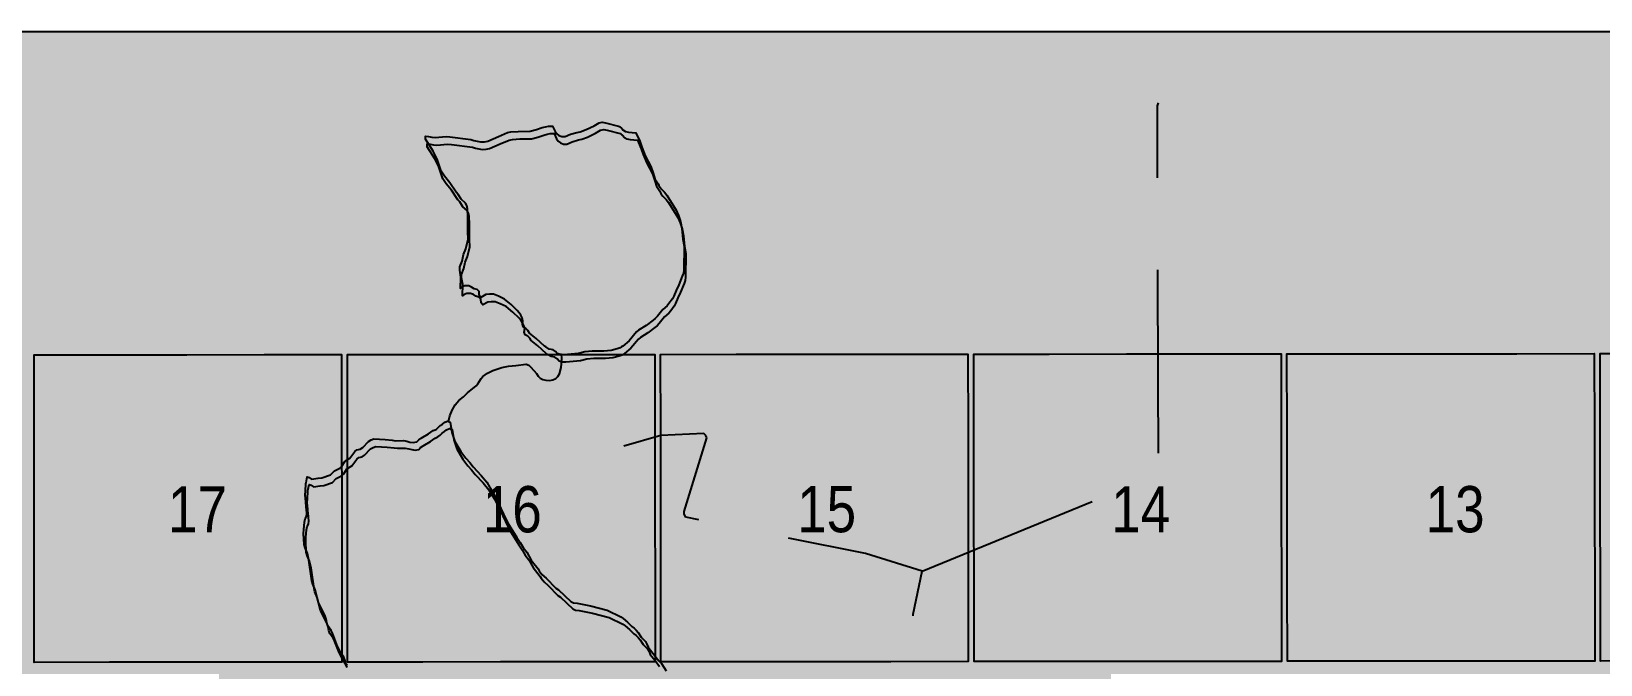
# Model space of a CAD drawing. Extents: x 403018 to 417191, y 6033193 to 6042673.
# Drawn here: x 414738.8 to 415010.3, y 6037697.8 to 6037807.5 of the extents above; entities that cross this region are included whole.
import ezdxf

# ---------------------------------------------------------------- set-up
doc = ezdxf.new("R2010")
doc.units = 0
doc.header["$LTSCALE"] = 5
doc.linetypes.add('DASHED2', pattern=[9.525, 6.35, -3.175])
for name, color, linetype in [('Quarters', 8, 'Continuous'), ('RoadSeg', 57, 'DASHED2'), ('T-WATER', 160, 'Continuous'), ('T-WATER-H', 133, 'Continuous')]:
    doc.layers.add(name, color=color, linetype=linetype)
doc.layers.add('ROUTE-MAP-BACKGROUND-H', color=7, linetype='Continuous', true_color=0xf0ebff)
doc.styles.add('120', font='ARIALN.TTF', dxfattribs={"height": 13})

msp = doc.modelspace()

# ---------------------------------------------------------------- hatches: boundary and pattern name
at = {"layer": 'ROUTE-MAP-BACKGROUND-H'}
h = msp.add_hatch(color=256, dxfattribs=at)
h.dxf.hatch_style = 1
h.paths.add_polyline_path([(412923.423, 6037807.465), (416092.9, 6037807.465), (416092.9, 6035965.758), (412923.423, 6035965.758)])
at = {"layer": 'T-WATER-H'}
h = msp.add_hatch(color=256, dxfattribs=at)
h.dxf.hatch_style = 1
h.paths.add_polyline_path([(414846.775, 6037757.778), (414846.384, 6037757.482), (414845.182, 6037756.569), (414843.887, 6037755.764), (414843.533, 6037755.436), (414841.731, 6037753.282), (414839.928, 6037752.263), (414837.845, 6037752.129), (414835.845, 6037752.114), (414834.602, 6037751.989), (414833.497, 6037751.695), (414830.656, 6037751.478), (414830.463, 6037748.63), (414829.654, 6037747.326), (414827.947, 6037746.889), (414826.852, 6037747.457), (414826.508, 6037747.797), (414826.228, 6037748.228), (414825.261, 6037749.337), (414824.885, 6037749.67), (414824.426, 6037749.882), (414822.648, 6037749.614), (414821.374, 6037749.519), (414820.205, 6037749.278), (414818.65, 6037748.755), (414817.745, 6037748.288), (414816.95, 6037747.72), (414816.626, 6037747.358), (414815.917, 6037746.181), (414814.26, 6037744.874), (414813.57, 6037744.184), (414812.804, 6037743.55), (414812.16, 6037742.836), (414811.313, 6037741.275), (414811.227, 6037740.897), (414811.951, 6037742.603), (414812.804, 6037743.55), (414813.57, 6037744.184), (414814.26, 6037744.874), (414815.803, 6037746.091), (414816.093, 6037746.473), (414816.764, 6037747.588), (414818.176, 6037748.595), (414820.794, 6037749.476), (414822.648, 6037749.614), (414824.744, 6037749.93), (414826.942, 6037747.41), (414827.312, 6037747.218), (414827.846, 6037747.067), (414828.517, 6037747.035), (414829.06, 6037747.174), (414829.547, 6037747.398), (414829.909, 6037747.737), (414830.178, 6037748.17), (414830.458, 6037749.278), (414830.55, 6037749.908), (414830.622, 6037750.973), (414830.566, 6037751.512), (414830.312, 6037751.519), (414829.813, 6037751.694), (414829.479, 6037752.046), (414829.093, 6037752.338), (414828.026, 6037752.573), (414826.148, 6037754.32), (414823.739, 6037756.247), (414823.873, 6037757.313), (414823.722, 6037757.868), (414823.511, 6037758.335), (414823.226, 6037758.77), (414822.89, 6037759.142), (414821.824, 6037760.166), (414820.667, 6037761.117), (414819.618, 6037761.604), (414818.752, 6037761.953), (414818.078, 6037761.977), (414817.476, 6037761.902), (414816.314, 6037761.241), (414816.303, 6037762.441), (414815.955, 6037762.771), (414815.416, 6037762.926), (414814.989, 6037763.198), (414814.514, 6037763.411), (414813.842, 6037763.427), (414813.375, 6037763.227), (414813.088, 6037762.983), (414813.145, 6037764.937), (414812.869, 6037766.535), (414813.345, 6037767.713), (414813.601, 6037768.846), (414813.979, 6037769.828), (414814.41, 6037771.485), (414814.336, 6037772.773), (414814.353, 6037775.443), (414814.278, 6037776.734), (414814.19, 6037777.322), (414813.92, 6037777.748), (414813.202, 6037778.398), (414812.651, 6037779.255), (414812.334, 6037779.627), (414811.241, 6037781.276), (414809.848, 6037782.884), (414809.038, 6037785.339), (414808.342, 6037786.74), (414806.705, 6037789.353), (414807.528, 6037789.287), (414808.094, 6037789.148), (414808.709, 6037789.082), (414810.7, 6037789.286), (414814.855, 6037788.742), (414815.38, 6037788.561), (414816.529, 6037788.35), (414817.211, 6037788.368), (414817.807, 6037788.471), (414819.629, 6037789.29), (414821.4, 6037790.052), (414823.067, 6037790.159), (414825.099, 6037790.176), (414826.198, 6037790.458), (414827.845, 6037791.06), (414828.98, 6037791.074), (414829.42, 6037790.16), (414829.714, 6037789.75), (414830.098, 6037789.446), (414830.593, 6037789.257), (414831.165, 6037789.262), (414832.691, 6037789.878), (414833.766, 6037790.079), (414834.794, 6037790.457), (414836.168, 6037791.137), (414837.303, 6037791.812), (414838.18, 6037791.628), (414840.427, 6037791.083), (414841.895, 6037790.083), (414842.149, 6037790.018), (414843.414, 6037789.905), (414844.08, 6037788.443), (414844.416, 6037787.415), (414845.029, 6037785.912), (414845.993, 6037784.095), (414846.753, 6037781.815), (414847.95, 6037780.049), (414848.584, 6037779.42), (414850.631, 6037776.12), (414851.293, 6037774.063), (414851.537, 6037771.488), (414851.746, 6037770.299), (414851.729, 6037765.795), (414850.82, 6037763.567), (414850.36, 6037762.6), (414849.89, 6037761.371), (414848.972, 6037760.126), (414848.057, 6037759.345), (414847.008, 6037757.955), (414846.776, 6037757.78)])
h = msp.add_hatch(color=256, dxfattribs=at)
h.dxf.hatch_style = 1
h.paths.add_polyline_path([(414820.49, 6037723.894), (414820.171, 6037724.64), (414820.075, 6037724.866), (414820.057, 6037724.907), (414819.927, 6037725.173), (414819.605, 6037725.832), (414819.499, 6037726.049), (414818.684, 6037727.718), (414818.135, 6037728.523), (414817.62, 6037729.408), (414816.644, 6037730.613), (414815.281, 6037732.067), (414814.661, 6037732.842), (414813.988, 6037733.568), (414813.112, 6037734.713), (414812.078, 6037736.494), (414811.571, 6037738.047), (414811.273, 6037739.829), (414811.008, 6037739.934), (414810.816, 6037740.009), (414810.335, 6037739.798), (414809.973, 6037739.492), (414809.542, 6037739.227), (414809.222, 6037738.87), (414808.842, 6037738.561), (414808.353, 6037738.355), (414807.554, 6037737.79), (414806.25, 6037737.043), (414805.844, 6037736.743), (414805.5, 6037736.391), (414804.901, 6037736.295), (414804.32, 6037736.386), (414803.787, 6037736.543), (414803.179, 6037736.618), (414801.845, 6037736.606), (414801.27, 6037736.717), (414800.027, 6037736.824), (414798.095, 6037736.919), (414797.6, 6037736.738), (414797.151, 6037736.492), (414796.147, 6037735.424), (414795.727, 6037735.16), (414795.149, 6037735.046), (414794.769, 6037734.74), (414793.902, 6037733.563), (414793.172, 6037733.112), (414793.072, 6037733.038), (414792.535, 6037732.203), (414792.166, 6037731.87), (414791.244, 6037731.402), (414790.59, 6037730.706), (414789.061, 6037730.182), (414788.419, 6037730.146), (414787.304, 6037729.974), (414786.902, 6037730.242), (414786.519, 6037730.361), (414786.34, 6037729.318), (414786.33, 6037729.191), (414786.231, 6037727.892), (414786.213, 6037727.226), (414786.292, 6037726.055), (414786.37, 6037725.188), (414786.394, 6037724.922), (414786.422, 6037724.655), (414786.485, 6037724.061), (414786.445, 6037723.491), (414786.199, 6037723.067), (414786.062, 6037722.506), (414785.963, 6037721.216), (414785.933, 6037720.566), (414786.038, 6037718.624), (414786.174, 6037718.045), (414786.585, 6037717.067), (414786.85, 6037715.946), (414787.364, 6037712.345), (414787.513, 6037711.782), (414787.915, 6037710.794), (414788.476, 6037708.531), (414788.967, 6037707.658), (414789.649, 6037706.212), (414789.832, 6037705.695), (414789.932, 6037705.097), (414790.093, 6037704.562), (414790.666, 6037703.753), (414790.894, 6037703.3), (414791.688, 6037701.279), (414792.15, 6037700.342), (414792.327, 6037699.972), (414792.866, 6037699.165), (414793.069, 6037698.654), (414793.154, 6037698.261), (414793.188, 6037698.105), (414793.436, 6037697.684), (414794.89, 6037695.674), (414795.337, 6037694.737), (414795.648, 6037694.357), (414796.061, 6037694.075), (414797.227, 6037693.843), (414798.211, 6037693.477), (414798.994, 6037692.835), (414800.074, 6037691.809), (414800.647, 6037690.966), (414801.319, 6037690.284), (414802.25, 6037689.125), (414802.623, 6037688.129), (414802.892, 6037687.677), (414803.21, 6037687.319), (414804.351, 6037686.379), (414805.211, 6037685.834), (414805.99, 6037685.188), (414806.897, 6037684.673), (414807.673, 6037684.062), (414808.156, 6037683.842), (414809.176, 6037683.5), (414809.765, 6037683.397), (414810.203, 6037683.654), (414810.567, 6037684.002), (414810.972, 6037684.266), (414811.518, 6037684.259), (414811.718, 6037684.065), (414811.862, 6037683.925), (414812.069, 6037683.44), (414812.156, 6037681.463), (414812.39, 6037681.008), (414813.19, 6037680.434), (414813.971, 6037679.789), (414816.223, 6037678.583), (414817.277, 6037678.237), (414818.406, 6037677.953), (414819.587, 6037677.429), (414819.88, 6037677.312), (414820.234, 6037676.954), (414820.415, 6037676.421), (414820.49, 6037675.817), (414820.49, 6037675.147), (414820.376, 6037673.87), (414820.395, 6037673.22), (414820.682, 6037672.13), (414820.81, 6037671.803), (414821.473, 6037670.108), (414821.754, 6037669.668), (414822.092, 6037669.296), (414822.529, 6037668.344), (414822.843, 6037667.3), (414822.854, 6037665.37), (414823.065, 6037664.873), (414823.66, 6037663.386), (414823.931, 6037662.289), (414824.091, 6037661.776), (414824.178, 6037661.192), (414824.37, 6037660.709), (414824.632, 6037660.292), (414825.606, 6037659.922), (414826.023, 6037659.664), (414826.281, 6037659.243), (414826.441, 6037658.696), (414826.26, 6037657.475), (414826.327, 6037656.887), (414826.487, 6037656.346), (414826.837, 6037654.613), (414827.312, 6037652.995), (414827.341, 6037652.363), (414827.171, 6037651.85), (414826.821, 6037651.499), (414826.533, 6037651.116), (414826.715, 6037650.618), (414827.249, 6037649.747), (414827.473, 6037649.284), (414827.849, 6037648.299), (414828.171, 6037647.929), (414828.439, 6037647.512), (414828.539, 6037646.91), (414828.756, 6037646.451), (414829.375, 6037645.678), (414829.743, 6037645.013), (414830.075, 6037644.301), (414830.832, 6037643.646), (414831.034, 6037643.173), (414831.424, 6037642.866), (414831.859, 6037642.632), (414832.443, 6037642.531), (414833.125, 6037642.524), (414834.021, 6037643.004), (414834.641, 6037643.002), (414835.13, 6037642.784), (414835.372, 6037642.319), (414836.053, 6037641.642), (414837.027, 6037641.239), (414836.916, 6037640.678), (414836.686, 6037640.221), (414836.887, 6037639.798), (414837.341, 6037639.544), (414838.147, 6037638.937), (414839.223, 6037638.628), (414840.015, 6037638.045), (414840.844, 6037637.535), (414841.431, 6037636.731), (414841.756, 6037636.427), (414842.268, 6037636.583), (414843.009, 6037637.2), (414843.424, 6037637.466), (414844.049, 6037638.191), (414844.661, 6037638.254), (414845.82, 6037638.051), (414846.442, 6037638.081), (414847.361, 6037638.578), (414849.095, 6037639.603), (414849.824, 6037640.272), (414851.102, 6037641.102), (414851.586, 6037641.31), (414852.252, 6037641.323), (414852.757, 6037641.495), (414853.236, 6037641.687), (414854.13, 6037642.177), (414855.842, 6037642.508), (414856.471, 6037642.439), (414856.852, 6037642.125), (414856.631, 6037641.01), (414856.415, 6037640.517), (414856.286, 6037639.938), (414856.421, 6037639.681), (414856.494, 6037639.541), (414856.726, 6037639.98), (414856.727, 6037640.194), (414857.28, 6037641.689), (414857.625, 6037642.012), (414858.095, 6037641.978), (414858.166, 6037641.394), (414858.4, 6037640.945), (414858.901, 6037640.992), (414859.326, 6037641.239), (414860.08, 6037641.865), (414861.46, 6037643.195), (414862.421, 6037644.323), (414862.831, 6037644.623), (414863.619, 6037645.006), (414864.17, 6037645.341), (414864.907, 6037646.05), (414866.107, 6037647.001), (414867.651, 6037648.43), (414868.458, 6037649.074), (414870.804, 6037651.742), (414871.798, 6037652.824), (414872.517, 6037653.492), (414872.88, 6037654.505), (414873.098, 6037654.966), (414873.808, 6037655.382), (414873.962, 6037655.484), (414874.241, 6037656.585), (414874.069, 6037657.095), (414873.829, 6037657.558), (414874.449, 6037658.328), (414874.842, 6037658.606), (414875.083, 6037658.863), (414875.685, 6037659.82), (414875.887, 6037660.293), (414875.821, 6037661.596), (414875.831, 6037662.909), (414875.512, 6037664.605), (414875.691, 6037665.118), (414875.763, 6037665.717), (414875.702, 6037666.35), (414875.901, 6037667.475), (414875.886, 6037668.125), (414875.585, 6037669.182), (414874.929, 6037670.679), (414874.685, 6037671.82), (414874.519, 6037672.32), (414873.981, 6037673.209), (414873.809, 6037673.652), (414872.966, 6037675.631), (414872.402, 6037676.525), (414871.002, 6037679.407), (414870.414, 6037680.254), (414869.982, 6037681.213), (414868.996, 6037682.96), (414868.597, 6037683.937), (414868.312, 6037684.354), (414867.281, 6037685.473), (414866.339, 6037686.627), (414865.863, 6037687.533), (414865.567, 6037687.96), (414864.504, 6037689.073), (414863.739, 6037689.766), (414863.092, 6037690.497), (414862.286, 6037691.054), (414861.759, 6037691.237), (414860.828, 6037691.717), (414860.224, 6037691.831), (414859.693, 6037692.015), (414859.232, 6037692.271), (414857.363, 6037692.48), (414854.099, 6037692.37), (414853.467, 6037692.448), (414852.49, 6037692.784), (414851.992, 6037693.063), (414851.607, 6037693.386), (414850.949, 6037694.153), (414850.176, 6037694.802), (414849.305, 6037696.02), (414848.659, 6037696.769), (414847.82, 6037698.069), (414847.375, 6037698.526), (414847.124, 6037698.787), (414846.37, 6037699.809), (414845.509, 6037700.884), (414845.327, 6037701.375), (414845.051, 6037701.852), (414844.343, 6037702.583), (414843.784, 6037703.42), (414843.454, 6037703.821), (414843.112, 6037704.159), (414842.697, 6037704.468), (414841.98, 6037705.205), (414841.197, 6037705.855), (414840.785, 6037706.125), (414838.424, 6037707.279), (414835.569, 6037708.007), (414833.241, 6037708.485), (414832.63, 6037708.558), (414832.143, 6037708.776), (414830.036, 6037710.815), (414829.585, 6037711.069), (414827.913, 6037712.838), (414827.168, 6037713.455), (414826.684, 6037714.113), (414826.497, 6037714.415), (414825.276, 6037715.935), (414824.53, 6037717.304), (414823.913, 6037718.113), (414823.406, 6037718.994), (414822.799, 6037719.853), (414821.216, 6037722.476)])

# ---------------------------------------------------------------- linework, layer by layer
at = {"layer": 'Quarters'}
for points in [[(414752.366, 6037698.256), (414739.317, 6037698.246), (414739.314, 6037711.302), (414739.312, 6037724.693), (414739.31, 6037737.595), (414739.31, 6037738.084), (414739.307, 6037751.475), (414752.354, 6037751.485), (414765.735, 6037751.496), (414779.116, 6037751.506), (414792.497, 6037751.517), (414792.503, 6037738.126), (414792.509, 6037724.735), (414792.515, 6037711.343), (414792.521, 6037698.287), (414779.136, 6037698.277), (414765.751, 6037698.267), (414752.366, 6037698.256)], [(414806.575, 6037698.298), (414793.525, 6037698.288), (414793.519, 6037711.344), (414793.513, 6037724.735), (414793.507, 6037738.127), (414793.501, 6037751.518), (414806.547, 6037751.528), (414819.929, 6037751.538), (414833.31, 6037751.549), (414846.691, 6037751.559), (414846.701, 6037738.168), (414846.71, 6037724.777), (414846.72, 6037711.386), (414846.729, 6037698.329), (414833.345, 6037698.319), (414819.96, 6037698.309), (414806.575, 6037698.298)], [(414900.914, 6037711.428), (414900.928, 6037698.371), (414887.546, 6037698.361), (414874.164, 6037698.35), (414860.781, 6037698.34), (414847.734, 6037698.33), (414847.724, 6037711.386), (414847.715, 6037724.778), (414847.705, 6037738.169), (414847.695, 6037751.56), (414860.738, 6037751.57), (414874.115, 6037751.58), (414887.493, 6037751.591), (414900.87, 6037751.601), (414900.885, 6037738.21), (414900.9, 6037724.819), (414900.914, 6037711.428)], [(414955.105, 6037711.475), (414955.123, 6037698.419), (414941.742, 6037698.407), (414928.361, 6037698.396), (414914.979, 6037698.384), (414901.933, 6037698.372), (414901.918, 6037711.428), (414901.904, 6037724.82), (414901.889, 6037738.211), (414901.875, 6037751.602), (414914.917, 6037751.614), (414928.294, 6037751.625), (414941.67, 6037751.636), (414955.047, 6037751.647), (414955.066, 6037738.256), (414955.085, 6037724.866), (414955.105, 6037711.475)], [(415009.297, 6037711.513), (415009.321, 6037698.457), (414995.939, 6037698.447), (414982.557, 6037698.438), (414969.175, 6037698.429), (414956.128, 6037698.42), (414956.109, 6037711.475), (414956.09, 6037724.866), (414956.07, 6037738.257), (414956.051, 6037751.648), (414969.093, 6037751.657), (414982.47, 6037751.666), (414995.848, 6037751.675), (415009.225, 6037751.685), (415009.249, 6037738.294), (415009.273, 6037724.903), (415009.297, 6037711.513)], [(415023.372, 6037698.497), (415010.325, 6037698.46), (415010.301, 6037711.515), (415010.277, 6037724.906), (415010.253, 6037738.297), (415010.229, 6037751.688), (415023.271, 6037751.725), (415036.649, 6037751.763), (415050.026, 6037751.802), (415063.403, 6037751.84), (415063.432, 6037738.449), (415063.461, 6037725.059), (415063.49, 6037711.668), (415063.518, 6037698.612), (415050.136, 6037698.574), (415036.754, 6037698.535), (415023.372, 6037698.497)]]:
    msp.add_lwpolyline(points, close=True, dxfattribs=at)
at = {"layer": 'RoadSeg', "flags": 128}
for points in [[(414892.969, 6037714), (414929.599, 6037729.051), (414933.329, 6037730.749), (414933.695, 6037731.016), (414933.829, 6037731.416), (414933.762, 6037746.867), (414933.659, 6037794.556), (414933.862, 6037795.085)], [(414929.666, 6037684.196), (414929.033, 6037684.729), (414928.101, 6037685.029), (414924.671, 6037685.162), (414914.281, 6037685.128), (414911.185, 6037685.628), (414910.119, 6037686.194), (414892.47, 6037704.209), (414891.571, 6037705.375), (414891.338, 6037705.841), (414891.404, 6037706.607), (414892.969, 6037714), (414883.113, 6037717.063), (414852.044, 6037723.357), (414851.777, 6037723.89), (414851.744, 6037724.356), (414855.673, 6037737.11), (414855.54, 6037737.51), (414855.141, 6037737.876), (414847.715, 6037737.509), (414840.555, 6037735.445), (414838.89, 6037735.345)]]:
    msp.add_lwpolyline(points, dxfattribs=at)
at = {"layer": 'ROUTE-MAP-BACKGROUND-H'}
msp.add_lwpolyline([(412923.423, 6037807.465), (416092.9, 6037807.465), (416092.9, 6035965.758), (412923.423, 6035965.758)], close=True, dxfattribs=at)
at = {"layer": 'T-WATER', "flags": 128}
msp.add_lwpolyline([(414830.964, 6037751.501), (414830.566, 6037751.512), (414830.312, 6037751.519), (414829.813, 6037751.694), (414829.479, 6037752.046), (414829.093, 6037752.338), (414828.433, 6037752.483), (414827.816, 6037752.836), (414827.582, 6037752.986), (414826.148, 6037754.32), (414824.997, 6037755.241), (414824.74, 6037755.666), (414824.39, 6037756.016), (414823.937, 6037756.243), (414823.798, 6037756.715), (414823.873, 6037757.313), (414823.722, 6037757.868), (414823.511, 6037758.335), (414823.226, 6037758.77), (414822.89, 6037759.142), (414821.824, 6037760.166), (414820.667, 6037761.117), (414819.618, 6037761.604), (414818.752, 6037761.953), (414818.078, 6037761.977), (414817.476, 6037761.902), (414816.603, 6037761.405), (414816.309, 6037761.779), (414816.303, 6037762.441), (414815.955, 6037762.771), (414815.416, 6037762.926), (414814.989, 6037763.198), (414814.514, 6037763.411), (414813.842, 6037763.427), (414813.375, 6037763.227), (414813.088, 6037762.983), (414813.145, 6037764.937), (414812.944, 6037766.102), (414812.939, 6037766.71), (414813.345, 6037767.713), (414813.601, 6037768.846), (414813.979, 6037769.828), (414814.41, 6037771.485), (414814.336, 6037772.773), (414814.353, 6037775.443), (414814.278, 6037776.734), (414814.19, 6037777.322), (414813.92, 6037777.748), (414813.202, 6037778.398), (414812.651, 6037779.255), (414812.334, 6037779.627), (414811.241, 6037781.276), (414810.273, 6037782.394), (414809.726, 6037783.255), (414809.038, 6037785.339), (414808.342, 6037786.74), (414807.038, 6037788.822), (414806.997, 6037789.33), (414807.528, 6037789.287), (414808.094, 6037789.148), (414808.709, 6037789.082), (414810.56, 6037789.272), (414811.204, 6037789.22), (414814.855, 6037788.742), (414815.38, 6037788.561), (414816.529, 6037788.35), (414817.211, 6037788.368), (414817.807, 6037788.471), (414819.629, 6037789.29), (414821.19, 6037789.962), (414821.776, 6037790.077), (414823.067, 6037790.159), (414825.099, 6037790.176), (414826.198, 6037790.458), (414827.2, 6037790.824), (414827.759, 6037790.957), (414828.322, 6037791.066), (414828.98, 6037791.074), (414829.42, 6037790.16), (414829.714, 6037789.75), (414830.098, 6037789.446), (414830.593, 6037789.257), (414831.165, 6037789.262), (414832.117, 6037789.646), (414833.205, 6037789.974), (414833.766, 6037790.079), (414834.794, 6037790.457), (414836.168, 6037791.137), (414837.034, 6037791.653), (414837.601, 6037791.749), (414838.18, 6037791.628), (414840.427, 6037791.083), (414840.594, 6037790.97), (414840.676, 6037790.914), (414840.795, 6037790.833), (414840.841, 6037790.801), (414841.159, 6037790.403), (414841.602, 6037790.159), (414842.149, 6037790.018), (414843.414, 6037789.905), (414844.08, 6037788.443), (414844.416, 6037787.415), (414845.029, 6037785.912), (414845.993, 6037784.095), (414846.39, 6037782.902), (414846.676, 6037781.927), (414847.258, 6037781.07), (414847.395, 6037780.774), (414847.483, 6037780.584), (414847.793, 6037780.205), (414848.382, 6037779.62), (414848.774, 6037779.113), (414850.378, 6037776.529), (414850.804, 6037775.582), (414851.136, 6037774.55), (414851.359, 6037773.361), (414851.537, 6037771.488), (414851.746, 6037770.299), (414851.731, 6037766.21), (414851.637, 6037765.604), (414851.444, 6037765.097), (414850.82, 6037763.567), (414850.36, 6037762.6), (414849.98, 6037761.608), (414849.738, 6037761.165), (414849.137, 6037760.351), (414848.801, 6037759.98), (414848.057, 6037759.345), (414847.39, 6037758.461), (414847.138, 6037758.181), (414846.775, 6037757.778), (414846.384, 6037757.482), (414845.182, 6037756.569), (414843.887, 6037755.764), (414843.533, 6037755.436), (414842.253, 6037753.906), (414841.161, 6037752.96), (414840.938, 6037752.834), (414840.706, 6037752.702), (414840.197, 6037752.503), (414839.131, 6037752.211), (414837.845, 6037752.129), (414835.845, 6037752.114), (414834.602, 6037751.989), (414833.497, 6037751.695), (414830.964, 6037751.501)], close=True, dxfattribs=at)
at = {"layer": 'T-WATER'}
msp.add_lwpolyline([(414831.276, 6037750.213), (414830.878, 6037750.224), (414830.624, 6037750.23), (414830.125, 6037750.405), (414829.791, 6037750.756), (414829.405, 6037751.048), (414828.745, 6037751.193), (414828.128, 6037751.544), (414827.894, 6037751.695), (414826.459, 6037753.027), (414825.307, 6037753.946), (414825.049, 6037754.371), (414824.699, 6037754.721), (414824.246, 6037754.947), (414824.107, 6037755.419), (414824.182, 6037756.017), (414824.03, 6037756.571), (414823.819, 6037757.038), (414823.533, 6037757.473), (414823.197, 6037757.845), (414822.13, 6037758.867), (414820.972, 6037759.816), (414819.924, 6037760.302), (414819.057, 6037760.651), (414818.383, 6037760.674), (414817.781, 6037760.599), (414816.909, 6037760.101), (414816.615, 6037760.475), (414816.608, 6037761.136), (414816.259, 6037761.466), (414815.72, 6037761.62), (414815.294, 6037761.892), (414814.819, 6037762.104), (414814.147, 6037762.12), (414813.68, 6037761.92), (414813.393, 6037761.675), (414813.449, 6037763.628), (414813.246, 6037764.793), (414813.241, 6037765.401), (414813.646, 6037766.405), (414813.901, 6037767.537), (414814.278, 6037768.519), (414814.707, 6037770.177), (414814.631, 6037771.465), (414814.646, 6037774.134), (414814.57, 6037775.424), (414814.481, 6037776.012), (414814.211, 6037776.437), (414813.493, 6037777.086), (414812.941, 6037777.943), (414812.623, 6037778.314), (414811.529, 6037779.963), (414810.56, 6037781.079), (414810.013, 6037781.939), (414809.323, 6037784.022), (414808.625, 6037785.423), (414807.32, 6037787.502), (414807.278, 6037788.01), (414807.81, 6037787.968), (414808.375, 6037787.829), (414808.99, 6037787.764), (414810.841, 6037787.956), (414811.484, 6037787.905), (414815.135, 6037787.43), (414815.66, 6037787.249), (414816.809, 6037787.04), (414817.491, 6037787.059), (414818.087, 6037787.162), (414819.907, 6037787.982), (414821.467, 6037788.656), (414822.054, 6037788.771), (414823.344, 6037788.855), (414825.375, 6037788.874), (414826.474, 6037789.156), (414827.476, 6037789.523), (414828.034, 6037789.657), (414828.596, 6037789.766), (414829.254, 6037789.775), (414829.696, 6037788.861), (414829.99, 6037788.452), (414830.374, 6037788.148), (414830.869, 6037787.96), (414831.441, 6037787.965), (414832.393, 6037788.351), (414833.48, 6037788.68), (414834.04, 6037788.785), (414835.068, 6037789.164), (414836.441, 6037789.846), (414837.307, 6037790.361), (414837.873, 6037790.459), (414838.453, 6037790.338), (414840.699, 6037789.796), (414840.866, 6037789.682), (414840.949, 6037789.626), (414841.067, 6037789.545), (414841.114, 6037789.514), (414841.432, 6037789.117), (414841.875, 6037788.873), (414842.422, 6037788.732), (414843.687, 6037788.62), (414844.354, 6037787.16), (414844.691, 6037786.132), (414845.306, 6037784.63), (414846.271, 6037782.814), (414846.669, 6037781.622), (414846.956, 6037780.647), (414847.538, 6037779.791), (414847.676, 6037779.495), (414847.763, 6037779.306), (414848.074, 6037778.927), (414848.664, 6037778.343), (414849.056, 6037777.836), (414850.662, 6037775.254), (414851.089, 6037774.308), (414851.422, 6037773.277), (414851.646, 6037772.088), (414851.825, 6037770.216), (414852.036, 6037769.027), (414852.024, 6037764.938), (414851.931, 6037764.333), (414851.739, 6037763.826), (414851.116, 6037762.295), (414850.657, 6037761.328), (414850.279, 6037760.336), (414850.037, 6037759.893), (414849.437, 6037759.078), (414849.101, 6037758.708), (414848.359, 6037758.071), (414847.692, 6037757.187), (414847.44, 6037756.907), (414847.078, 6037756.504), (414846.687, 6037756.207), (414845.486, 6037755.294), (414844.193, 6037754.488), (414843.839, 6037754.159), (414842.56, 6037752.628), (414841.47, 6037751.681), (414841.247, 6037751.555), (414841.015, 6037751.423), (414840.506, 6037751.224), (414839.441, 6037750.931), (414838.155, 6037750.847), (414836.156, 6037750.83), (414834.913, 6037750.704), (414833.808, 6037750.409), (414831.276, 6037750.213)], close=True, dxfattribs=at)
at = {"layer": 'T-WATER', "flags": 128}
for points in [[(414811.008, 6037739.934), (414811.227, 6037740.897), (414811.653, 6037741.901), (414812.16, 6037742.836), (414812.804, 6037743.55), (414813.57, 6037744.184), (414814.26, 6037744.874), (414815.803, 6037746.091), (414816.093, 6037746.473), (414816.626, 6037747.358), (414816.95, 6037747.72), (414817.745, 6037748.288), (414818.65, 6037748.755), (414820.205, 6037749.278), (414821.374, 6037749.519), (414822.648, 6037749.614), (414824.426, 6037749.882), (414824.885, 6037749.67), (414825.261, 6037749.337), (414826.228, 6037748.228), (414826.508, 6037747.797), (414826.852, 6037747.457), (414827.312, 6037747.218), (414827.846, 6037747.067), (414828.517, 6037747.035), (414829.06, 6037747.174), (414829.547, 6037747.398), (414829.909, 6037747.737), (414830.178, 6037748.17), (414830.458, 6037749.278), (414830.55, 6037749.908), (414830.622, 6037750.973), (414830.566, 6037751.512)], [(414793.436, 6037697.684), (414793.188, 6037698.105), (414793.154, 6037698.261), (414793.069, 6037698.654), (414792.866, 6037699.165), (414792.327, 6037699.972), (414792.15, 6037700.342), (414791.688, 6037701.279), (414790.894, 6037703.3), (414790.666, 6037703.753), (414790.093, 6037704.562), (414789.932, 6037705.097), (414789.832, 6037705.695), (414789.649, 6037706.212), (414788.967, 6037707.658), (414788.476, 6037708.531), (414787.915, 6037710.794), (414787.513, 6037711.782), (414787.364, 6037712.345), (414786.85, 6037715.946), (414786.585, 6037717.067), (414786.174, 6037718.045), (414786.038, 6037718.624), (414785.933, 6037720.566), (414785.963, 6037721.216), (414786.062, 6037722.506), (414786.199, 6037723.067), (414786.445, 6037723.491), (414786.485, 6037724.061), (414786.422, 6037724.655), (414786.398, 6037724.884), (414786.394, 6037724.921), (414786.37, 6037725.188), (414786.292, 6037726.055), (414786.213, 6037727.226), (414786.231, 6037727.892), (414786.33, 6037729.191), (414786.34, 6037729.318), (414786.519, 6037730.361), (414786.902, 6037730.242), (414787.304, 6037729.974), (414788.419, 6037730.146), (414789.061, 6037730.182), (414790.59, 6037730.706), (414791.244, 6037731.402), (414792.166, 6037731.87), (414792.535, 6037732.203), (414793.072, 6037733.038), (414793.172, 6037733.112), (414793.902, 6037733.563), (414794.769, 6037734.74), (414795.149, 6037735.046), (414795.727, 6037735.16), (414796.147, 6037735.424), (414797.151, 6037736.492), (414797.6, 6037736.738), (414798.095, 6037736.919), (414800.027, 6037736.824), (414801.27, 6037736.717), (414801.845, 6037736.606), (414803.179, 6037736.618), (414803.787, 6037736.543), (414804.32, 6037736.386), (414804.901, 6037736.295), (414805.5, 6037736.391), (414805.844, 6037736.743), (414806.25, 6037737.043), (414807.554, 6037737.79), (414808.353, 6037738.355), (414808.842, 6037738.561), (414809.222, 6037738.87), (414809.542, 6037739.227), (414809.973, 6037739.492), (414810.335, 6037739.798), (414810.816, 6037740.009), (414811.008, 6037739.934), (414811.273, 6037739.829), (414811.571, 6037738.047), (414812.078, 6037736.494), (414813.112, 6037734.713), (414813.988, 6037733.568), (414814.661, 6037732.842), (414815.281, 6037732.067), (414816.644, 6037730.613), (414817.62, 6037729.408), (414818.135, 6037728.523), (414818.684, 6037727.718), (414819.499, 6037726.049), (414819.605, 6037725.832), (414819.927, 6037725.173), (414820.057, 6037724.907), (414820.075, 6037724.866), (414820.171, 6037724.64), (414820.49, 6037723.894), (414821.216, 6037722.476), (414822.799, 6037719.853), (414823.406, 6037718.994), (414823.913, 6037718.113), (414824.53, 6037717.304), (414825.276, 6037715.935), (414826.497, 6037714.415), (414826.684, 6037714.113), (414827.168, 6037713.455), (414827.913, 6037712.838), (414829.585, 6037711.069), (414830.036, 6037710.815), (414832.143, 6037708.776), (414832.63, 6037708.558), (414833.241, 6037708.485), (414835.569, 6037708.007), (414838.424, 6037707.279), (414840.785, 6037706.125), (414841.197, 6037705.855), (414841.98, 6037705.205), (414842.697, 6037704.468), (414843.112, 6037704.159), (414843.454, 6037703.821), (414843.784, 6037703.42), (414844.343, 6037702.583), (414845.051, 6037701.852), (414845.327, 6037701.375), (414845.509, 6037700.884), (414846.37, 6037699.809), (414847.124, 6037698.787), (414847.375, 6037698.526), (414847.82, 6037698.069), (414848.659, 6037696.769)]]:
    msp.add_lwpolyline(points, dxfattribs=at)
at = {"layer": 'T-WATER'}
msp.add_lwpolyline([(414793.441, 6037697.341), (414793.237, 6037697.852), (414792.698, 6037698.658), (414792.521, 6037699.028), (414792.058, 6037699.964), (414791.262, 6037701.984), (414791.034, 6037702.437), (414790.46, 6037703.245), (414790.298, 6037703.78), (414790.197, 6037704.378), (414790.014, 6037704.895), (414789.331, 6037706.339), (414788.839, 6037707.211), (414788.276, 6037709.473), (414787.873, 6037710.461), (414787.724, 6037711.023), (414787.207, 6037714.623), (414786.94, 6037715.744), (414786.529, 6037716.721), (414786.392, 6037717.3), (414786.285, 6037719.242), (414786.314, 6037719.891), (414786.412, 6037721.181), (414786.549, 6037721.742), (414786.795, 6037722.167), (414786.834, 6037722.736), (414786.77, 6037723.33), (414786.746, 6037723.559), (414786.742, 6037723.596), (414786.718, 6037723.863), (414786.639, 6037724.73), (414786.559, 6037725.901), (414786.576, 6037726.566), (414786.674, 6037727.865), (414786.683, 6037727.992), (414786.861, 6037729.034), (414787.245, 6037728.917), (414787.647, 6037728.649), (414788.762, 6037728.822), (414789.404, 6037728.859), (414790.932, 6037729.383), (414791.585, 6037730.08), (414792.506, 6037730.548), (414792.874, 6037730.882), (414793.41, 6037731.717), (414793.511, 6037731.792), (414794.24, 6037732.243), (414795.106, 6037733.421), (414795.485, 6037733.727), (414796.063, 6037733.842), (414796.483, 6037734.106), (414797.485, 6037735.175), (414797.934, 6037735.421), (414798.429, 6037735.603), (414800.36, 6037735.51), (414801.603, 6037735.404), (414802.179, 6037735.293), (414803.512, 6037735.307), (414804.12, 6037735.232), (414804.653, 6037735.076), (414805.234, 6037734.985), (414805.833, 6037735.082), (414806.176, 6037735.434), (414806.582, 6037735.735), (414807.885, 6037736.482), (414808.683, 6037737.048), (414809.172, 6037737.254), (414809.551, 6037737.564), (414809.871, 6037737.921), (414810.302, 6037738.186), (414810.664, 6037738.493), (414811.144, 6037738.704), (414811.336, 6037738.629), (414811.602, 6037738.524), (414811.901, 6037736.743), (414812.409, 6037735.192), (414813.445, 6037733.411), (414814.321, 6037732.267), (414814.995, 6037731.543), (414815.615, 6037730.768), (414816.98, 6037729.316), (414817.956, 6037728.112), (414818.472, 6037727.228), (414819.022, 6037726.423), (414819.839, 6037724.756), (414819.945, 6037724.539), (414820.267, 6037723.881), (414820.398, 6037723.614), (414820.415, 6037723.573), (414820.512, 6037723.348), (414820.831, 6037722.602), (414821.558, 6037721.185), (414823.144, 6037718.564), (414823.751, 6037717.706), (414824.259, 6037716.826), (414824.877, 6037716.017), (414825.624, 6037714.65), (414826.847, 6037713.131), (414827.033, 6037712.829), (414827.518, 6037712.172), (414828.263, 6037711.556), (414829.937, 6037709.788), (414830.388, 6037709.535), (414832.496, 6037707.499), (414832.983, 6037707.281), (414833.595, 6037707.209), (414835.922, 6037706.733), (414838.777, 6037706.008), (414841.139, 6037704.856), (414841.551, 6037704.587), (414842.335, 6037703.938), (414843.052, 6037703.202), (414843.467, 6037702.893), (414843.81, 6037702.556), (414844.14, 6037702.155), (414844.699, 6037701.319), (414845.408, 6037700.589), (414845.685, 6037700.112), (414845.867, 6037699.622), (414846.729, 6037698.547), (414847.483, 6037697.527)], dxfattribs=at)

# ---------------------------------------------------------------- texts
at = {"layer": 'RoadSeg', "style": '120'}
msp.add_text('65-20-5', height=39.983, rotation=359.95761, dxfattribs=at).set_placement((414769.307, 6037696.496))
for s, p in [('17', (414762.46, 6037720.734)), ('16', (414816.934, 6037720.744)), ('15', (414871.32, 6037720.769)), ('14', (414925.645, 6037720.734)), ('13', (414980.054, 6037720.753))]:
    msp.add_text(s, height=8.0041, dxfattribs=at).set_placement(p)

doc.saveas('drawing.dxf')
